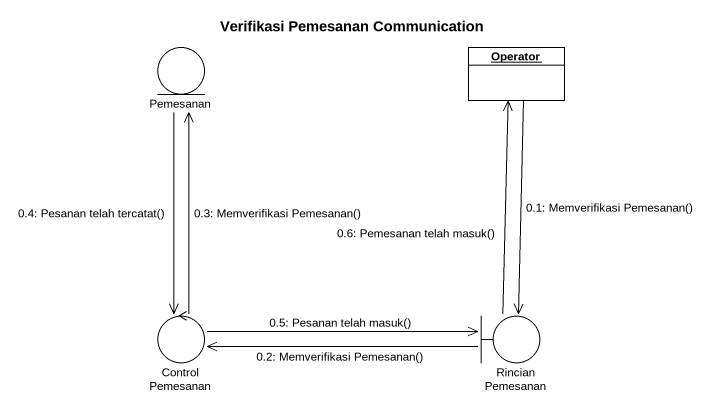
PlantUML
@startuml
title Verifikasi Pemesanan Communication
allowmixing
hide circle
hide empty members
entity Pemesanan
object Operator
control "Control Pemesanan" as Control_Pemesanan
boundary "Rincian Pemesanan" as Rincian_Pemesanan
Operator --> Rincian_Pemesanan : 0.1: Memverifikasi Pemesanan()
Rincian_Pemesanan -left-> Control_Pemesanan : 0.2: Memverifikasi Pemesanan()
Control_Pemesanan -up-> Pemesanan : 0.3: Memverifikasi Pemesanan()
Pemesanan --> Control_Pemesanan : 0.4: Pesanan telah tercatat()
Control_Pemesanan -right-> Rincian_Pemesanan : 0.5: Pesanan telah masuk()
Rincian_Pemesanan -up-> Operator : 0.6: Pemesanan telah masuk()
@enduml
